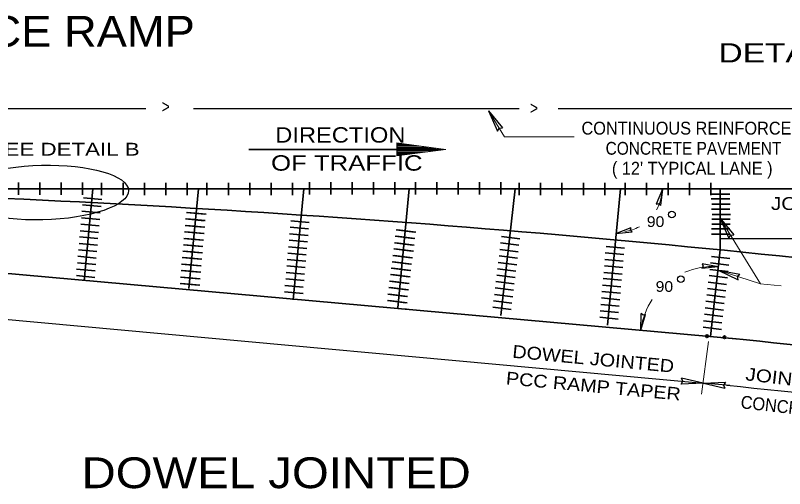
# Model space of a CAD drawing. Extents: x 34103 to 34476, y -22046 to -21727.
# Drawn here: x 34217.5 to 34277.5, y -21852.5 to -21815.7 of the extents above; entities that cross this region are included whole.
import ezdxf

# ---------------------------------------------------------------- set-up
doc = ezdxf.new("R2010")
doc.units = 0
doc.header["$LTSCALE"] = 0.4
doc.header["$PDMODE"] = 32
doc.header["$PDSIZE"] = 0.2
doc.layers.add('40', color=7, linetype='Continuous', lineweight=35)

msp = doc.modelspace()

# ---------------------------------------------------------------- linework, layer by layer
at = {"layer": '40', "lineweight": 25}
for p, q in [((34227.7015, -21822.937), (34200.252, -21822.937)), ((34256.801, -21822.9358), (34231.4202, -21822.9358)), ((34254.4209, -21823.1024), (34254.4432, -21823.1387)), ((34254.4218, -21823.1022), (34255.1115, -21824.6768)), ((34254.4218, -21823.1022), (34255.5107, -21824.4324)), ((34307.1454, -21822.9358), (34259.8368, -21822.9358)), ((34267.9872, -21829.1961), (34267.4819, -21830.3822)), ((34267.9872, -21829.1961), (34267.8206, -21830.4745)), ((34267.9867, -21829.1957), (34267.9784, -21829.2265)), ((34272.4584, -21831.4398), (34272.4807, -21831.4761)), ((34272.4593, -21831.4397), (34273.1505, -21833.0136)), ((34272.4593, -21831.4397), (34273.5494, -21832.7688)), ((34264.3377, -21832.6579), (34264.3687, -21832.6502)), ((34264.3378, -21832.6573), (34265.5354, -21832.1801)), ((34264.3378, -21832.6573), (34265.6198, -21832.5208)), ((34146.2276, -21832.8974), (34271.1377, -21844.3207)), ((34307.1454, -21833.0869), (34272.5189, -21833.0869)), ((34272.3273, -21835.2547), (34271.0589, -21835.0239)), ((34272.3273, -21835.2547), (34271.0437, -21835.3746)), ((34272.3276, -21835.2541), (34272.2957, -21835.2527)), ((34272.3214, -21835.5157), (34272.3619, -21835.5287)), ((34272.322, -21835.515), (34273.8709, -21836.2604)), ((34272.322, -21835.515), (34274.0146, -21835.8151)), ((34266.2847, -21840.1937), (34266.3077, -21838.9047)), ((34266.2847, -21840.1937), (34266.6546, -21838.9587)), ((34266.2853, -21840.1941), (34266.2902, -21840.1626)), ((34271.1374, -21844.3198), (34269.4628, -21843.9317)), ((34271.1374, -21844.3198), (34269.4202, -21844.3978)), ((34273.2208, -21844.5112), (34271.1739, -21844.324)), ((34271.1742, -21844.3248), (34272.8914, -21844.2469)), ((34271.1742, -21844.3248), (34272.8487, -21844.713))]:
    msp.add_line(p, q, dxfattribs=at)
at = {"layer": '40', "lineweight": 13}
for p, q in [((34247.2745, -21825.5944), (34247.2745, -21826.5969)), ((34247.2898, -21825.6125), (34247.3014, -21825.6125)), ((34247.2898, -21825.692), (34247.5124, -21825.692)), ((34247.2898, -21825.692), (34247.5145, -21825.692)), ((34247.2898, -21825.7841), (34248.5419, -21825.7841)), ((34247.2898, -21825.8678), (34249.147, -21825.8678)), ((34247.2898, -21825.9473), (34249.7218, -21825.9473)), ((34247.2898, -21826.0269), (34250.2972, -21826.0269)), ((34247.5145, -21825.692), (34247.8762, -21825.692)), ((34247.5167, -21825.692), (34247.8762, -21825.692)), ((34247.2898, -21826.1106), (34250.9023, -21826.1106)), ((34247.2898, -21826.1985), (34250.3385, -21826.1985)), ((34247.2898, -21826.2864), (34249.6447, -21826.2864)), ((34247.2898, -21826.3701), (34248.9839, -21826.3701)), ((34247.2898, -21826.4539), (34248.3223, -21826.4539)), ((34247.2898, -21826.5334), (34247.5124, -21826.5334)), ((34247.2898, -21826.5334), (34247.5145, -21826.5334)), ((34247.5145, -21826.5334), (34247.6948, -21826.5334)), ((34247.5167, -21826.5334), (34247.6948, -21826.5334)), ((34275.5812, -21836.5864), (34277.2349, -21836.7414)), ((34271.5697, -21841.0737), (34271.027, -21845.1739))]:
    msp.add_line(p, q, dxfattribs=at)
at = {"layer": '40'}
for p, q in [((34235.7394, -21826.124), (34249.0318, -21826.124)), ((34217.7687, -21828.6909), (34217.7687, -21829.6382)), ((34219.4354, -21828.6909), (34219.4354, -21829.6382)), ((34221.1021, -21828.6909), (34221.1021, -21829.6382)), ((34222.7687, -21828.6909), (34222.7687, -21829.6382)), ((34224.2548, -21828.7196), (34224.2548, -21829.6668)), ((34225.9215, -21828.7196), (34225.9215, -21829.6668)), ((34227.5882, -21828.7196), (34227.5882, -21829.6668)), ((34229.2548, -21828.7196), (34229.2548, -21829.6668)), ((34230.9215, -21828.7196), (34230.9215, -21829.6668)), ((34232.4649, -21828.7196), (34232.4649, -21829.6668)), ((34234.1316, -21828.7196), (34234.1316, -21829.6668)), ((34235.7982, -21828.7196), (34235.7982, -21829.6668)), ((34237.4649, -21828.7196), (34237.4649, -21829.6668)), ((34239.1316, -21828.7196), (34239.1316, -21829.6668)), ((34240.4454, -21828.6622), (34240.4454, -21829.6095)), ((34242.1121, -21828.6622), (34242.1121, -21829.6095)), ((34243.7787, -21828.6622), (34243.7787, -21829.6095)), ((34245.4454, -21828.6622), (34245.4454, -21829.6095)), ((34247.1121, -21828.6622), (34247.1121, -21829.6095)), ((34248.713, -21828.6622), (34248.713, -21829.6095)), ((34250.3797, -21828.6622), (34250.3797, -21829.6095)), ((34252.0463, -21828.6622), (34252.0463, -21829.6095)), ((34253.713, -21828.6622), (34253.713, -21829.6095)), ((34255.3797, -21828.6622), (34255.3797, -21829.6095)), ((34256.8083, -21828.7197), (34256.8083, -21829.6669)), ((34258.4749, -21828.7197), (34258.4749, -21829.6669)), ((34260.1416, -21828.7197), (34260.1416, -21829.6669)), ((34261.8083, -21828.7197), (34261.8083, -21829.6669)), ((34263.4749, -21828.7197), (34263.4749, -21829.6669)), ((34265.0757, -21828.7197), (34265.0757, -21829.6669)), ((34266.7424, -21828.7197), (34266.7424, -21829.6669)), ((34268.4091, -21828.7197), (34268.4091, -21829.6669)), ((34270.0757, -21828.7197), (34270.0757, -21829.6669)), ((34271.7424, -21828.7197), (34271.7424, -21829.6669)), ((34307.1454, -21829.1812), (34146.2276, -21829.1812)), ((34223.5789, -21829.1812), (34222.8952, -21836.3404)), ((34231.0609, -21836.9453), (34231.8027, -21829.1812)), ((34239.1877, -21837.8276), (34240.0135, -21829.1812)), ((34247.3403, -21838.4389), (34248.2248, -21829.1812)), ((34255.3815, -21839.0554), (34256.4987, -21829.1812)), ((34263.7012, -21839.7958), (34264.7147, -21829.1812)), ((34273.2274, -21829.5831), (34271.7948, -21829.5831)), ((34272.4627, -21829.2434), (34272.4627, -21833.9303)), ((34273.6963, -21840.8686), (34150.1482, -21829.8062)), ((34224.2632, -21830.0011), (34222.8273, -21829.8687)), ((34273.2167, -21829.9692), (34271.7841, -21829.9692)), ((34224.2058, -21830.5465), (34222.7699, -21830.4142)), ((34273.2274, -21830.7631), (34271.7948, -21830.7631)), ((34273.2497, -21830.3656), (34271.817, -21830.3656)), ((34224.111, -21831.564), (34222.6753, -21831.4317)), ((34224.1453, -21831.051), (34222.7094, -21830.9187)), ((34232.2952, -21831.156), (34230.8595, -21831.0237)), ((34232.3898, -21831.1527), (34230.954, -21831.0204)), ((34273.2722, -21831.1706), (34271.8394, -21831.1706)), ((34224.0712, -21832.0535), (34222.6354, -21831.9213)), ((34232.2004, -21832.1735), (34230.7648, -21832.0413)), ((34232.2347, -21831.6605), (34230.7988, -21831.5283)), ((34232.2952, -21832.1702), (34230.8593, -21832.0379)), ((34232.3293, -21831.6572), (34230.8935, -21831.5249)), ((34240.4414, -21831.8001), (34239.0057, -21831.6678)), ((34273.2515, -21831.9201), (34271.8188, -21831.9201)), ((34273.2597, -21831.5462), (34271.827, -21831.5462)), ((34224.0183, -21832.5719), (34222.5824, -21832.4397)), ((34232.1607, -21832.663), (34230.7248, -21832.5307)), ((34232.2553, -21832.6597), (34230.8195, -21832.5275)), ((34240.3467, -21832.8176), (34238.9109, -21832.6854)), ((34240.3809, -21832.3046), (34238.945, -21832.1724)), ((34248.6454, -21832.5467), (34247.2152, -21832.3644)), ((34248.7402, -21832.5467), (34247.3098, -21832.3644)), ((34273.2382, -21832.2971), (34271.8055, -21832.2971)), ((34273.2426, -21832.7045), (34271.8098, -21832.7045)), ((34223.969, -21833.0618), (34222.5333, -21832.9295)), ((34232.1077, -21833.1815), (34230.6719, -21833.0492)), ((34232.2024, -21833.1781), (34230.7665, -21833.0459)), ((34240.3069, -21833.3071), (34238.871, -21833.1748)), ((34248.5673, -21833.0488), (34247.137, -21832.8665)), ((34248.662, -21833.0488), (34247.2317, -21832.8665)), ((34256.8675, -21833.0771), (34255.4372, -21832.8948)), ((34223.9295, -21833.5607), (34222.4938, -21833.4285)), ((34232.0584, -21833.6713), (34230.6227, -21833.5391)), ((34232.1532, -21833.668), (34230.7173, -21833.5357)), ((34240.2539, -21833.8256), (34238.8182, -21833.6933)), ((34248.4583, -21834.0481), (34247.028, -21833.8658)), ((34248.5152, -21833.5603), (34247.0849, -21833.378)), ((34248.553, -21834.0481), (34247.1228, -21833.8658)), ((34248.6099, -21833.5603), (34247.1797, -21833.378)), ((34256.7894, -21833.5792), (34255.3592, -21833.3969)), ((34265.0158, -21833.7925), (34263.5799, -21833.6602)), ((34223.8368, -21834.5687), (34222.401, -21834.4364)), ((34223.8854, -21834.0599), (34222.4497, -21833.9276)), ((34232.0189, -21834.1703), (34230.5832, -21834.038)), ((34232.1137, -21834.1669), (34230.6778, -21834.0347)), ((34240.2047, -21834.3154), (34238.7688, -21834.1832)), ((34248.3873, -21834.5644), (34246.957, -21834.3821)), ((34248.482, -21834.5644), (34247.0517, -21834.3821)), ((34256.6804, -21834.5785), (34255.2502, -21834.3962)), ((34256.7373, -21834.0907), (34255.307, -21833.9084)), ((34264.9552, -21834.297), (34263.5194, -21834.1648)), ((34271.707, -21840.6905), (34272.4724, -21833.9263)), ((34273.2312, -21834.6175), (34271.8003, -21834.439)), ((34223.8023, -21835.0723), (34222.3664, -21834.94)), ((34231.9262, -21835.1783), (34230.4905, -21835.0459)), ((34231.9748, -21834.6694), (34230.539, -21834.5372)), ((34232.0209, -21835.1749), (34230.5852, -21835.0426)), ((34232.0695, -21834.6661), (34230.6338, -21834.5338)), ((34240.1652, -21834.8144), (34238.7293, -21834.6821)), ((34248.321, -21835.0522), (34246.8907, -21834.8699)), ((34248.4158, -21835.0522), (34246.9854, -21834.8699)), ((34256.6094, -21835.0948), (34255.1792, -21834.9125)), ((34264.921, -21834.81), (34263.4852, -21834.6777)), ((34273.1544, -21835.1198), (34271.7236, -21834.9414)), ((34223.7394, -21835.577), (34222.3035, -21835.4447)), ((34231.8917, -21835.6818), (34230.4559, -21835.5496)), ((34231.9864, -21835.6785), (34230.5505, -21835.5462)), ((34240.0724, -21835.8224), (34238.6367, -21835.69)), ((34240.121, -21835.3135), (34238.6853, -21835.1813)), ((34248.2642, -21835.5495), (34246.8338, -21835.3672)), ((34248.3588, -21835.5495), (34246.9285, -21835.3672)), ((34256.5432, -21835.5826), (34255.1128, -21835.4003)), ((34264.8282, -21835.818), (34263.3925, -21835.6857)), ((34264.8812, -21835.2995), (34263.4453, -21835.1672)), ((34273.1037, -21835.6314), (34271.6729, -21835.4529)), ((34223.7188, -21836.0753), (34222.283, -21835.9429)), ((34231.8288, -21836.1864), (34230.393, -21836.0542)), ((34231.9235, -21836.1832), (34230.4877, -21836.0509)), ((34240.0379, -21836.3259), (34238.6022, -21836.1937)), ((34248.2027, -21836.0468), (34246.7723, -21835.8645)), ((34248.2973, -21836.0468), (34246.867, -21835.8645)), ((34256.4863, -21836.0799), (34255.0559, -21835.8976)), ((34264.7789, -21836.3078), (34263.3432, -21836.1754)), ((34273.048, -21836.1194), (34271.6172, -21835.9408)), ((34231.8083, -21836.6848), (34230.3725, -21836.5525)), ((34231.9029, -21836.6815), (34230.4672, -21836.5491)), ((34239.975, -21836.8305), (34238.5393, -21836.6983)), ((34248.0842, -21837.0557), (34246.6539, -21836.8734)), ((34248.1363, -21836.5536), (34246.706, -21836.3713)), ((34248.1789, -21837.0557), (34246.7487, -21836.8734)), ((34248.231, -21836.5536), (34246.8008, -21836.3713)), ((34256.3584, -21837.084), (34254.9282, -21836.9017)), ((34256.4247, -21836.5772), (34254.9944, -21836.3949)), ((34264.7394, -21836.8068), (34263.3037, -21836.6745)), ((34272.9784, -21836.6359), (34271.5477, -21836.4573)), ((34239.9545, -21837.3289), (34238.5187, -21837.1966)), ((34248.0037, -21837.5578), (34246.5734, -21837.3755)), ((34248.0984, -21837.5578), (34246.6682, -21837.3755)), ((34256.3063, -21837.5861), (34254.876, -21837.4038)), ((34264.6953, -21837.3059), (34263.2597, -21837.1737)), ((34272.8577, -21837.6214), (34271.4271, -21837.4428)), ((34272.9133, -21837.1239), (34271.4827, -21836.9453)), ((34247.9658, -21838.0551), (34246.5355, -21837.8728)), ((34248.0605, -21838.0551), (34246.6303, -21837.8728)), ((34256.2258, -21838.0882), (34254.7955, -21837.9059)), ((34264.6468, -21837.8146), (34263.211, -21837.6824)), ((34272.7976, -21838.1188), (34271.3669, -21837.9403)), ((34247.9737, -21838.5188), (34247.9737, -21838.5098)), ((34256.1879, -21838.5855), (34254.7577, -21838.4032)), ((34264.5493, -21838.8229), (34263.1137, -21838.6906)), ((34264.6122, -21838.3183), (34263.1765, -21838.1861)), ((34272.7327, -21838.6257), (34271.3019, -21838.4473)), ((34264.5288, -21839.3212), (34263.0929, -21839.189)), ((34272.6819, -21839.128), (34271.2512, -21838.9495)), ((34272.6027, -21839.6303), (34271.1721, -21839.4518)), ((34272.5662, -21840.1276), (34271.1352, -21839.9492))]:
    msp.add_line(p, q, dxfattribs=at)
at = {"layer": '40', "lineweight": 13}
for points in [[(34261.0812, -21825.1177), (34255.655, -21825.1177), (34254.4206, -21823.1017)], [(34247.2755, -21826.602), (34251.0984, -21826.124), (34247.2762, -21825.595)], [(34272.3207, -21835.5153), (34275.6104, -21836.5764), (34272.4581, -21831.4391)]]:
    msp.add_lwpolyline(points, dxfattribs=at)
at = {"layer": '40', "lineweight": 25}
for points in [[(34255.1115, -21824.6768), (34255.2443, -21824.441), (34255.5107, -21824.4324)], [(34267.4819, -21830.3822), (34267.6791, -21830.3335), (34267.8206, -21830.4745)], [(34265.6198, -21832.5208), (34265.4813, -21832.3724), (34265.5354, -21832.1801)], [(34273.1505, -21833.0136), (34273.2832, -21832.7777), (34273.5494, -21832.7688)], [(34271.0589, -21835.0239), (34271.1499, -21835.2053), (34271.0437, -21835.3746)], [(34273.8709, -21836.2604), (34273.8181, -21835.995), (34274.0146, -21835.8151)], [(34266.6546, -21838.9587), (34266.4642, -21839.0291), (34266.3077, -21838.9047)], [(34269.4202, -21844.3978), (34269.5729, -21844.1743), (34269.4628, -21843.9317)], [(34272.8914, -21844.2469), (34272.7387, -21844.4703), (34272.8487, -21844.713)]]:
    msp.add_lwpolyline(points, dxfattribs=at)
at = {"layer": '40', "lineweight": 13}
msp.add_lwpolyline([(34247.2898, -21826.5847), (34247.2898, -21825.6109), (34250.9645, -21826.1192)], close=True, dxfattribs=at)
at = {"layer": '40', "lineweight": 25}
for centre in [(34268.7147, -21831.171), (34269.4028, -21836.2252)]:
    msp.add_circle(centre, 0.2582, dxfattribs=at)
at = {"layer": '40', "lineweight": 13}
for centre, radius, start, end in [((34264.6001, -21829.2003), 3.3286, 330.99446, 359.81485), ((34264.6001, -21829.2003), 3.3286, 277.68408, 298.2271), ((34271.9379, -21840.9285), 5.7001, 87.51286, 112.81534), ((34271.9379, -21840.9285), 5.7001, 146.70022, 171.15284)]:
    msp.add_arc(centre, radius, start, end, dxfattribs=at)
at = {"layer": '40'}
for centre, start, end in [((34169.9786, -22869.3483), 82.42458, 87.50229), ((34167.8055, -22875.9359), 82.30384, 84.17159)]:
    msp.add_arc(centre, 1040.4728, start, end, dxfattribs=at)
at = {"layer": '40', "lineweight": 25}
msp.add_arc((34167.4853, -22879.6152), 1040.4728, 82.3082, 84.17981, dxfattribs=at)
msp.add_ellipse((34219.6165, -21829.4689), major_axis=(-6.7334, -0.1616), ratio=0.316019, dxfattribs=at)
at = {"layer": '40'}
for p in [(34271.4434, -21840.663), (34272.8129, -21840.7423)]:
    msp.add_point(p, dxfattribs=at)

# ---------------------------------------------------------------- texts
for s, height, width, p in [('ENTRANCE RAMP', 2.4, 1.1, (34200.9198, -21818.1045)), ('DETAIL A', 1.5, 1.3, (34272.3464, -21819.3367)), ('>', 1, 0.8, (34228.9431, -21823.263)), ('>', 1, 0.8, (34257.6477, -21823.3792)), ('CONTINUOUS REINFORCED', 1, 0.95, (34261.6612, -21824.9532)), ('DIRECTION', 1.2, 1.15, (34237.7867, -21825.5798)), ('CONCRETE PAVEMENT', 1, 0.9, (34263.5441, -21826.5245)), ('SEE DETAIL B', 1, 1.3, (34215.5273, -21826.5927)), ('OF TRAFFIC', 1.2, 1.25, (34237.4603, -21827.7643)), ("( 12' TYPICAL LANE )", 1, 0.95, (34264.0325, -21828.0763)), ('JOINTED CONC.', 1, 1.2, (34276.4377, -21830.8278)), ('90', 0.8333, 1.1, (34266.7548, -21832.1509)), ('90', 0.8333, 1.1, (34267.443, -21837.2052)), ('DOWEL JOINTED', 2.4, 1.15, (34222.6868, -21852.4987))]:
    msp.add_text(s, height=height, dxfattribs=dict(at, width=width)).set_placement(p)
for s, rotation, width, p in [('DOWEL JOINTED', 354.686, 1.15, (34256.2402, -21842.3312)), ('PCC RAMP TAPER', 354.694, 1.15, (34255.741, -21844.4066)), ('JOINTED CONCRETE OR ASPHALT', 353.379, 1.2, (34274.4082, -21844.0882)), ('CONCRETE PAVEMENT ( SEE PLANS )', 353.482, 0.95, (34274.0296, -21846.2636))]:
    msp.add_text(s, height=1, rotation=rotation, dxfattribs=dict(at, width=width)).set_placement(p)

doc.saveas('drawing.dxf')
